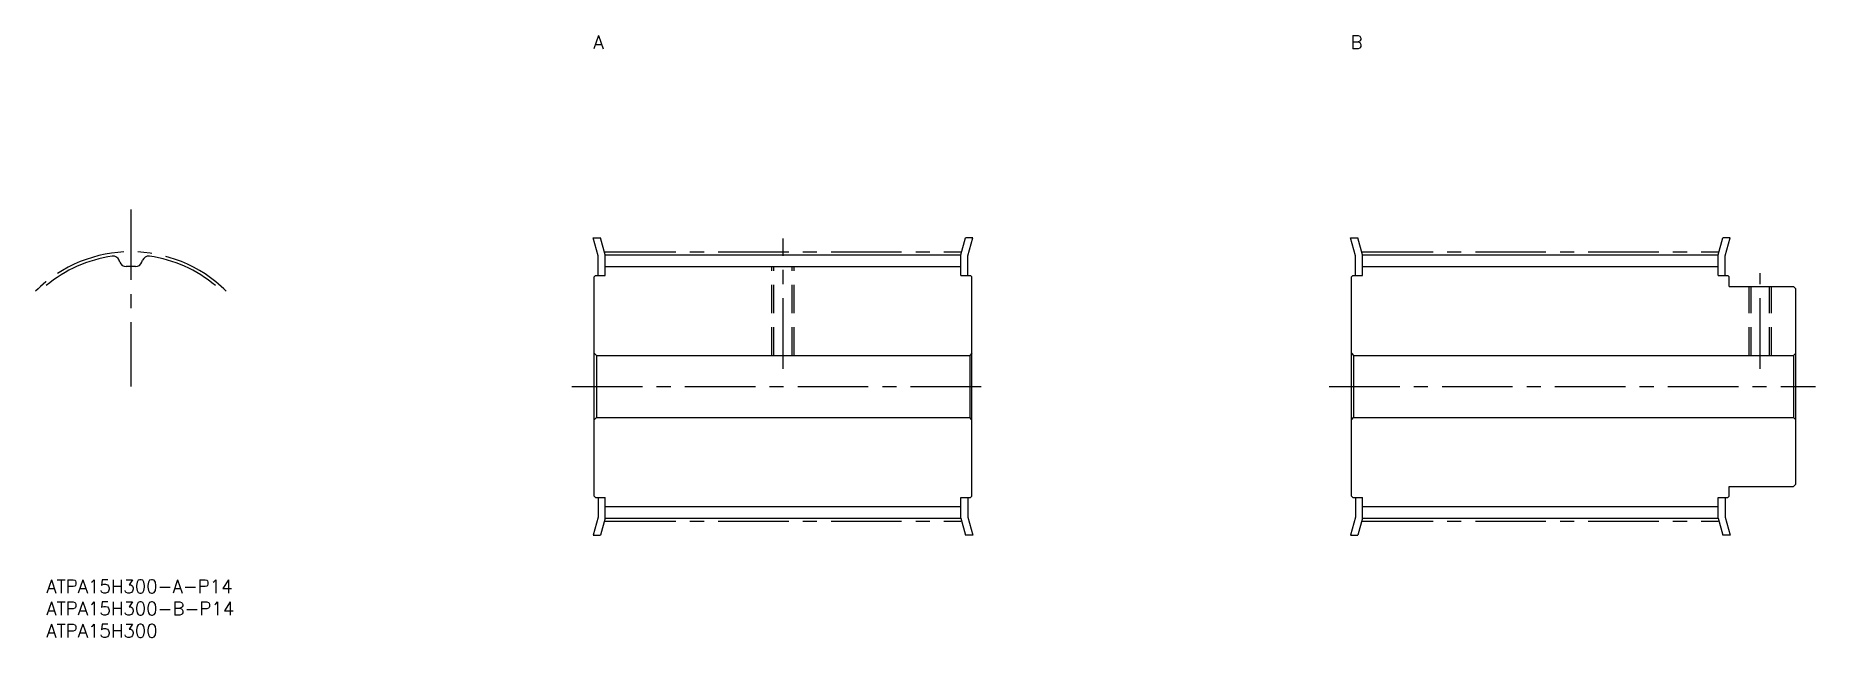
# Model space of a CAD drawing. Extents: x -2 to 398, y -13 to 122.
import ezdxf

# ---------------------------------------------------------------- set-up
doc = ezdxf.new("R2010")
doc.units = 0
doc.header["$LTSCALE"] = 0.5
doc.linetypes.add('CENTER', pattern=[50.8, 31.75, -6.35, 6.35, -6.35])
doc.linetypes.add('DASHED', pattern=[19.05, 12.7, -6.35])
for name, color, linetype in [('MSM_CENTER', 1, 'CENTER'), ('MSM_CONTINUOUS', 7, 'CONTINUOUS'), ('MSM_DASHED', 4, 'DASHED'), ('MSM_PART_NUMBER', 7, 'CONTINUOUS')]:
    doc.layers.add(name, color=color, linetype=linetype)
doc.styles.get("Standard").update_dxf_attribs({"font": 'txt.shx', "height": 3, "bigfont": 'bigfont.shx'})

# ---------------------------------------------------------------- blocks, each defined once
blk = doc.blocks.new('*U35')
at = {"layer": 'MSM_PART_NUMBER'}
blk.add_text('ATPA15H300-A-P14', height=3, dxfattribs=at).set_placement((0, -3))
blk = doc.blocks.new('*U36')
at = {"layer": 'MSM_PART_NUMBER'}
blk.add_text('ATPA15H300-B-P14', height=3, dxfattribs=at).set_placement((0, -8))
blk = doc.blocks.new('*U38')
at = {"layer": 'MSM_PART_NUMBER'}
blk.add_text('ATPA15H300', height=3, dxfattribs=at).set_placement((0, -13))
blk = doc.blocks.new('*U39')
at = {"layer": 'MSM_PART_NUMBER'}
blk.add_text('A', height=3, dxfattribs=at).set_placement((123.1, 119.5))
blk = doc.blocks.new('*U40')
at = {"layer": 'MSM_PART_NUMBER'}
blk.add_text('B', height=3, dxfattribs=at).set_placement((293.48, 119.5))

msp = doc.modelspace()

# ---------------------------------------------------------------- linework, layer by layer
at = {"layer": 'MSM_CENTER'}
for p, q in [((19.05, 83.35), (19.05, 43.5)), ((165.79, 47.5), (165.79, 76.82)), ((125.79, 73.82), (205.79, 73.82)), ((296.17, 73.82), (376.17, 73.82)), ((385.67, 47.5), (385.67, 69)), ((118.29, 43.5), (213.41, 43.5)), ((288.67, 43.5), (398.07, 43.5)), ((125.79, 13.18), (205.79, 13.18)), ((296.17, 13.18), (376.17, 13.18))]:
    msp.add_line(p, q, dxfattribs=at)
msp.add_arc((19.05, 43.5), 30.32, 45, 135, dxfattribs=at)
at = {"layer": 'MSM_CONTINUOUS'}
for p, q in [((123.1, 77), (124.75, 77)), ((124.19, 72.92), (123.1, 77)), ((125.79, 73.13), (124.75, 77)), ((205.79, 73.13), (206.83, 77)), ((208.48, 77), (206.83, 77)), ((207.39, 72.92), (208.48, 77)), ((293.48, 77), (295.14, 77)), ((294.57, 72.92), (293.48, 77)), ((296.17, 73.13), (295.14, 77)), ((376.17, 73.13), (377.21, 77)), ((378.87, 77), (377.21, 77)), ((377.77, 72.92), (378.87, 77)), ((124.19, 68.5), (124.19, 72.92)), ((125.79, 73.13), (205.79, 73.13)), ((125.79, 68.5), (125.79, 73.13)), ((205.79, 68.5), (205.79, 73.13)), ((207.39, 68.5), (207.39, 72.92)), ((294.57, 68.5), (294.57, 72.92)), ((296.17, 73.13), (376.17, 73.13)), ((296.17, 68.5), (296.17, 73.13)), ((376.17, 68.5), (376.17, 73.13)), ((377.77, 68.5), (377.77, 72.92)), ((16.55, 71.49), (16.4, 71.92)), ((21.54, 71.49), (21.7, 71.92)), ((123.29, 68.2), (123.59, 68.5)), ((123.29, 18.8), (123.29, 68.2)), ((123.59, 68.5), (125.79, 68.5)), ((125.79, 70.54), (205.79, 70.54)), ((205.79, 68.5), (207.99, 68.5)), ((207.99, 68.5), (208.29, 68.2)), ((208.29, 18.8), (208.29, 68.2)), ((208.29, 66), (208.29, 68.2)), ((208.29, 18.8), (208.29, 68.2)), ((293.67, 68.2), (293.97, 68.5)), ((293.67, 18.8), (293.67, 68.2)), ((293.97, 68.5), (296.17, 68.5)), ((296.17, 70.54), (376.17, 70.54)), ((376.17, 68.5), (378.37, 68.5)), ((378.37, 68.5), (378.67, 68.2)), ((378.67, 66), (378.67, 68.2)), ((378.67, 66), (393.17, 66)), ((393.67, 65.5), (393.17, 66)), ((393.67, 21.5), (393.67, 65.5)), ((123.29, 51), (123.79, 50.5)), ((123.79, 50.5), (207.79, 50.5)), ((123.79, 50.5), (123.79, 36.5)), ((208.29, 51), (207.79, 50.5)), ((207.79, 50.5), (207.79, 36.5)), ((293.67, 51), (294.17, 50.5)), ((294.17, 50.5), (294.17, 36.5)), ((294.17, 50.5), (393.17, 50.5)), ((393.17, 50.5), (393.67, 51)), ((393.17, 50.5), (393.17, 36.5)), ((123.29, 36), (123.79, 36.5)), ((123.79, 36.5), (207.79, 36.5)), ((208.29, 36), (207.79, 36.5)), ((293.67, 36), (294.17, 36.5)), ((294.17, 36.5), (393.17, 36.5)), ((393.17, 36.5), (393.67, 36)), ((208.29, 18.8), (208.29, 21)), ((378.67, 21), (393.17, 21)), ((378.67, 18.8), (378.67, 21)), ((393.17, 21), (393.67, 21.5)), ((123.59, 18.5), (123.29, 18.8)), ((123.59, 18.5), (125.79, 18.5)), ((124.19, 18.5), (124.19, 14.08)), ((125.79, 13.86), (125.79, 18.5)), ((125.79, 16.45), (205.79, 16.45)), ((205.79, 13.86), (205.79, 18.5)), ((205.79, 18.5), (207.99, 18.5)), ((207.39, 18.5), (207.39, 14.08)), ((208.29, 18.8), (207.99, 18.5)), ((293.97, 18.5), (293.67, 18.8)), ((293.97, 18.5), (296.17, 18.5)), ((294.57, 18.5), (294.57, 14.08)), ((296.17, 13.86), (296.17, 18.5)), ((296.17, 16.45), (376.17, 16.45)), ((376.17, 13.86), (376.17, 18.5)), ((376.17, 18.5), (378.37, 18.5)), ((377.77, 18.5), (377.77, 14.08)), ((378.67, 18.8), (378.37, 18.5)), ((124.19, 14.08), (123.1, 10)), ((125.79, 13.86), (124.75, 10)), ((125.79, 13.86), (205.79, 13.86)), ((205.79, 13.86), (206.83, 10)), ((207.39, 14.08), (208.48, 10)), ((294.57, 14.08), (293.48, 10)), ((296.17, 13.86), (295.14, 10)), ((296.17, 13.86), (376.17, 13.86)), ((376.17, 13.86), (377.21, 10)), ((377.77, 14.08), (378.87, 10)), ((123.1, 10), (124.75, 10)), ((208.48, 10), (206.83, 10)), ((293.48, 10), (295.14, 10)), ((378.87, 10), (377.21, 10))]:
    msp.add_line(p, q, dxfattribs=at)
for centre, radius, start, end in [((19.05, 43.5), 29.63, 98.1181, 130), ((15.06, 71.43), 1.42, 20, 98.1181), ((23.03, 71.43), 1.42, 81.8819, 160), ((19.05, 43.5), 29.63, 50, 81.8819), ((17.94, 71.99), 1.47, 200, 272.2371), ((19.05, 43.5), 27.04, 87.7629, 92.2371), ((20.16, 71.99), 1.47, 267.7629, 340)]:
    msp.add_arc(centre, radius, start, end, dxfattribs=at)
at = {"layer": 'MSM_DASHED'}
for p, q in [((163.29, 50.5), (163.29, 70.54)), ((163.73, 50.5), (163.73, 70.54)), ((167.86, 50.5), (167.86, 70.54)), ((168.29, 50.5), (168.29, 70.54)), ((383.17, 50.5), (383.17, 66)), ((383.61, 50.5), (383.61, 66)), ((387.74, 50.5), (387.74, 66)), ((388.17, 50.5), (388.17, 66))]:
    msp.add_line(p, q, dxfattribs=at)

# ---------------------------------------------------------------- block references
at = {"layer": 'MSM_CONTINUOUS'}
for name in ['*U39', '*U40', '*U35', '*U36', '*U38']:
    msp.add_blockref(name, (0, 0), dxfattribs=at)

doc.saveas('drawing.dxf')
